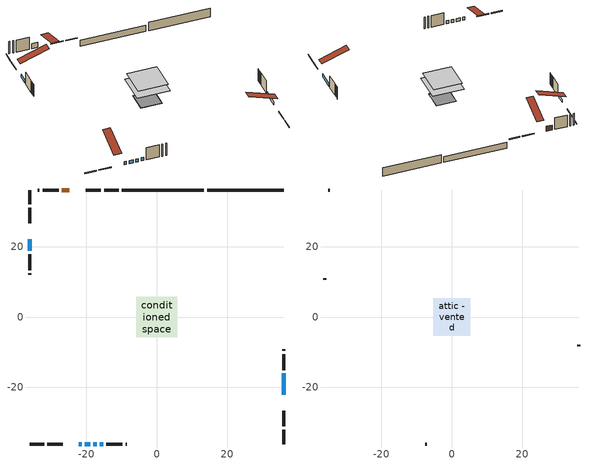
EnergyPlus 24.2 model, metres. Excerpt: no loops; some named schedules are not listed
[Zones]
conditioned space
 floor adiabatic (AdiabaticFloorConstruction): -5.8,-5.8 -5.8,5.8 5.8,5.8 5.8,-5.8 z4.06
 floor foundation (Slab1 construction): -3.64,-3.64 -3.64,3.64 3.64,3.64 3.64,-3.64 z-1.83
 floor foundation (Slab1 construction 1): -3.76,-3.76 -3.76,3.76 3.76,3.76 3.76,-3.76 z-1.83
 wall outside (RimJoist1 construction): -10.87,36.1 -14.95,36.1 / -36.1,-36.1 -32.02,-36.1 / -36.1,36.1 -36.1,32.02 / 36.1,-36.1 36.1,-32.02 z1.62:1.92
 wall outside (RimJoist2 construction): -15.88,36.1 -20.25,36.1 / -31.09,-36.1 -26.71,-36.1 / -36.1,31.09 -36.1,26.71 / 36.1,-31.09 36.1,-26.71 z1.62:1.92
 wall outside (AdiabaticWallConstruction 1): -24.81,36.1 -26.97,36.1 z1.62:3.65
 wall outside (AdiabaticWallConstruction): -36.1,22.16 -36.1,18.81 / -22.16,-36.1 -21.37,-36.1 / -20.44,-36.1 -18.96,-36.1 / -18.03,-36.1 -17.11,-36.1 / -16.19,-36.1 -15.28,-36.1 / 36.1,-22.15 36.1,-16.06 z1.62:2.84
 wall outside (Wall1 construction): -27.9,36.1 -32.48,36.1 / -14.35,-36.1 -9.77,-36.1 / -36.1,17.88 -36.1,13.3 / 36.1,-15.13 36.1,-10.55 z1.62:6.5
 wall outside (Wall2 construction): -33.41,36.1 -33.79,36.1 / -8.84,-36.1 -8.46,-36.1 / -36.1,12.37 -36.1,11.99 / 36.1,-9.62 36.1,-9.24 z1.62:6.5
 wall foundation (FoundationWall1 construction): 36.1,36.1 14.31,36.1 z-1.83:1.62
 wall foundation (FoundationWall2 construction): 13.38,36.1 -9.94,36.1 z-1.83:0.61
 window (WindowConstruction): -36.1,22.15 -36.1,18.81 z1.62:2.84
 window (WindowConstruction 1): -22.15,-36.1 -21.37,-36.1 z1.62:2.84
 window (WindowConstruction 2): -20.44,-36.1 -18.96,-36.1 z1.62:2.84
 window (WindowConstruction 3): -18.03,-36.1 -17.11,-36.1 z1.62:2.84
 window (WindowConstruction 4): -16.19,-36.1 -15.28,-36.1 z1.62:2.84
 window (WindowConstruction 5): 36.1,-22.15 36.1,-16.06 z1.62:2.84
 door (Door): -24.81,36.1 -26.97,36.1 z1.62:3.65
 ceiling adiabatic (AdiabaticFloorConstruction): 5.8,-5.8 5.8,5.8 -5.8,5.8 -5.8,-5.8 z4.06
attic - vented
 floor to conditioned space (Floor1 construction Reversed): -5.26,-5.26 -5.26,5.26 5.26,5.26 5.26,-5.26 z6.5
 wall outside (Wall3 construction): -34.72,36.1 -35.17,36.1 / -7.53,-36.1 -7.08,-36.1 / -36.1,11.06 -36.1,10.61 / 36.1,-8.31 36.1,-7.86 z1.62:6.5
 roof outside (Roof1 construction): -23.88,36.1,6.5 -23.88,25.85,9.91 -21.18,25.85,9.91 -21.18,36.1,6.5; -23.08,-36.1,6.5 -23.08,-25.85,9.91 -25.79,-25.85,9.91 -25.79,-36.1,6.5; -36.1,23.08,6.5 -25.85,23.08,9.91 -25.85,25.79,9.91 -36.1,25.79,6.5; 36.1,-23.08,6.5 25.85,-23.08,9.91 25.85,-25.79,9.91 36.1,-25.79,6.5
[Building]
Building 1: Terrain=Suburbs
[Site:Location]
Swift Current_SK: Latitude {deg}=50.29; Longitude {deg}=-107.69; Time Zone {hr}=-6; Elevation {m}=817; Keep Site Location Information=Yes
[Site:GroundTemperature:Shallow]
0.0715302, -2.00391, -2.17012, -1.18522, 2.76862, 6.70403, 10.1158, 12.2771, 12.4607, 10.7029, 7.37809, 3.5634
[Site:WaterMainsTemperature]
Calculation Method=Schedule; Temperature Schedule=mains temperature schedule
[Material] Roughness=Rough; Thermal Absorptance=0.9
Name | Thickness {m} | Conductivity {W/m-K} | Density {kg/m3} | Specific Heat {J/kg-K} | Solar Absorptance | Visible Absorptance
asphalt or fiberglass shingles | 0.00635 | 0.162714 | 1121.4 | 1465.45 | 0.84 | 0.84
ceiling loosefill ins | 0.254 | 0.0480833 | 16.02 | 1046.75 | 0.7 | 0.7
ceiling stud and cavity | 0.1397 | 0.0949009 | 65.682 | 1177.47 | 0.7 | 0.7
concrete 4.0 in. | 0.1016 | 1.803125 | 2242.8 | 837.4 | 0.7 | 0.7
concrete 8.0 in. | 0.2032 | 1.803125 | 2242.8 | 837.4 | 0.7 | 0.7
door material | 0.04445 | 0.0451087 | 512.64 | 1214.23 | 0.7 | 0.7
exterior vertical ins | 0.133433 | 0.029427 | 32.04 | 1214.23 | 0.7 | 0.7
exterior vertical ins 1 | 0.133139 | 0.029427 | 32.04 | 1214.23 | 0.7 | 0.7
floor covering | 0.0127 | 0.0433444 | 54.468 | 1339.84 | 0.6 | 0.6
floor rigid ins; wall rigid ins 1 | 0.512978 | 0.029427 | 32.04 | 1214.23 | 0.7 | 0.7
floor stud and cavity | 0.1397 | 1.75129 | 37.0049 | 1207.88 | 0.7 | 0.7
furniture material conditioned space 1 | 0.1524 | 0.115458 | 640.8 | 1214.23 | 0.6 | 0.6
gypsum board | 0.0127 | 0.160291 | 801 | 837.4 | 0.6 | 0.6
gypsum board 1 | 0.0127 | 0.160291 | 801 | 837.4 | 0.7 | 0.7
osb sheathing 0.5 in. | 0.0127 | 0.115458 | 512.64 | 1214.23 | 0.7 | 0.7
osb sheathing 0.75 in. | 0.01905 | 0.115458 | 512.64 | 1214.23 | 0.7 | 0.7
osb sheathing 2.0 in. | 0.0508 | 0.115458 | 512.64 | 1214.23 | 0.7 | 0.7
rim joist rigid ins; wall rigid ins | 0.103632 | 0.029427 | 32.04 | 1214.23 | 0.7 | 0.7
rim joist stud and cavity | 0.0508 | 0.0407152 | 125.044 | 1163.47 | 0.6 | 0.6
wall stud and cavity | 0.1397 | 0.207695 | 139.0536 | 1170.24 | 0.7 | 0.7
wall stud and cavity 1 | 0.1397 | 0.445742 | 139.0536 | 1170.24 | 0.7 | 0.7
wall stud and cavity 2 | 0.0889 | 6.1454 | 50.32683 | 1063.81 | 0.6 | 0.6
wall stud and cavity 3 | 0.0889 | 0.380278 | 52.3479 | 1209.89 | 0.7 | 0.7
wall stud and cavity 4 | 0.0889 | 0.391764 | 83.0341 | 1211.67 | 0.7 | 0.7
wood siding | 0.0254 | 0.102417 | 544.68 | 1172.36 | 0 | 0
wood siding 1 | 0.00254 | 0.102417 | 544.68 | 1172.36 | 0 | 0
wood siding 2; wood siding 3; wood siding 4 | 0.0254 | 0.102417 | 544.68 | 1172.36 | 0.7 | 0.7
[WindowMaterial:SimpleGlazingSystem]
Name | U-Factor {W/m2-K} | Solar Heat Gain Coefficient
WindowMaterial | 2.19909 | 0.56
WindowMaterial 1 | 2.94348 | 0.64
WindowMaterial 2 | 2.05771 | 0.6
WindowMaterial 3 | 2.126411 | 0.58
WindowMaterial 4 | 2.12584 | 0.58
WindowMaterial 5 | 2.9077 | 0.61
[Construction]
AdiabaticFloorConstruction: floor stud and cavity, floor rigid ins, osb sheathing 0.75 in., floor covering
AdiabaticWallConstruction: wood siding 3, wall rigid ins 1, wall stud and cavity 3, gypsum board
AdiabaticWallConstruction 1: wood siding 4, wall rigid ins 1, wall stud and cavity 3, gypsum board
Door: door material
Floor1 construction Reversed: gypsum board, ceiling stud and cavity, ceiling loosefill ins
FoundationWall1 construction; FoundationWall2 construction: concrete 8.0 in., gypsum board 1
furniture construction conditioned space 1: furniture material conditioned space 1
PartitionWallConstruction: gypsum board, wall stud and cavity 4, gypsum board
RimJoist1 construction; RimJoist2 construction: wood siding 2, rim joist rigid ins, osb sheathing 2.0 in., rim joist stud and cavity
Roof1 construction: asphalt or fiberglass shingles
Slab1 construction; Slab1 construction 1: concrete 4.0 in.
Wall1 construction: wood siding, wall rigid ins, osb sheathing 0.5 in., wall stud and cavity, gypsum board
Wall2 construction: wood siding, wall rigid ins, osb sheathing 0.5 in., wall stud and cavity 1, gypsum board
Wall3 construction: wood siding 1, wall stud and cavity 2
WindowConstruction: WindowMaterial
WindowConstruction 1: WindowMaterial 1
WindowConstruction 2: WindowMaterial 2
WindowConstruction 3: WindowMaterial 3
WindowConstruction 4: WindowMaterial 4
WindowConstruction 5: WindowMaterial 5
[Zone] Multiplier=1; Part of Total Floor Area=Yes
Name | Volume {m3}
attic - vented | 61.4943
conditioned space | 609.6
[Space]
Name | Zone | Volume {m3}
attic - vented 1 | attic - vented | 61.4943
conditioned space 1 | conditioned space | 609.6
[ZoneInfiltration:EffectiveLeakageArea]
infil attic - vented 1: Zone or Space=attic - vented 1; Schedule=Always On Discrete; Effective Air Leakage Area {cm2}=3454.44; Stack Coefficient=0.000576803; Wind Coefficient=1.62268e-05
[ZoneMixing]
whole house fan mix: Zone or Space=attic - vented; Schedule=Always On Continuous; Design Flow Rate Calculation Method=Flow/Zone; Design Flow Rate {m3/s}=0; Source Zone or Space=conditioned space
[SurfaceProperty:ExposedFoundationPerimeter] Exposed Perimeter Calculation Method=TotalExposedPerimeter
Name | Total Exposed Perimeter {m}
Slab1 | 21.793
Slab1 1 | 23.317
[InternalMass] Zone or ZoneList=conditioned space; Space or SpaceList=conditioned space 1
Name | Construction | Surface Area {m2}
furniture mass conditioned space 1 | furniture construction conditioned space 1 | 97.529
partition wall mass | PartitionWallConstruction | 243.823
[Lights]
interior lighting: Zone or ZoneList or Space or SpaceList=conditioned space 1; Schedule=interior lighting schedule; Design Level Calculation Method=LightingLevel; Lighting Level {W}=343.2; Return Air Fraction=0; Fraction Radiant=0.6; Fraction Visible=0.2; Fraction Replaceable=1
[People]
occupants: Zone or ZoneList or Space or SpaceList=conditioned space 1; Number of People Schedule=occupants schedule; Number of People Calculation Method=People; Number of People=3; Fraction Radiant=0.314171; Sensible Heat Fraction=0.56303; Activity Level Schedule=occupants activity schedule; Carbon Dioxide Generation Rate {m3/s-W}=0; Enable ASHRAE 55 Comfort Warnings=No; Mean Radiant Temperature Calculation Type=EnclosureAveraged
[ElectricEquipment] Zone or ZoneList or Space or SpaceList=conditioned space 1; Design Level Calculation Method=EquipmentLevel
Name | Schedule | Design Level {W} | Fraction Latent | Fraction Radiant | Fraction Lost
clothes dryer | clothes dryer schedule | 140.772 | 0.015 | 0.081 | 0.85
clothes washer | clothes washer schedule | 32.1985 | 0.03 | 0.162 | 0.7
cooking range | cooking range schedule | 215.147 | 0.08 | 0.432 | 0.2
dishwasher | dishwasher schedule | 66.8632 | 0.3 | 0.18 | 0.4
fridge | fridge schedule | 72.9452 | 0 | 0.6 | 0
mech vent house fan | mech vent house fan schedule | 0 | 0 | 0 | 1
mech vent house fan cfis | mech vent house fan cfis schedule | 0 | 0 | 0 | 0
misc plug loads | misc plug loads schedule | 494.7 | 0.045 | 0.513 | 0.1
whole house fan | Always On Discrete | 0 | 0 | 0 | 1
[OtherEquipment] Zone or ZoneList or Space or SpaceList=conditioned space 1; Design Level Calculation Method=EquipmentLevel
Name | Fuel Type | Schedule | Design Level {W} | Fraction Latent | Fraction Radiant | Fraction Lost
clothes dryer 1 | Electricity | clothes dryer schedule | 0 | 0.015 | 0.081 | 0.85
cooking range 1 | Electricity | cooking range schedule | 0 | 0.08 | 0.432 | 0.2
general water use latent | None | general water use schedule | 62.594 | 1 | 0 | 0
general water use sensible | None | general water use schedule | -61.6891 | 0 | 0.6 | 0
mech vent house fan latent load | None | Always On Discrete | 0 | 1 | 0 | 0
mech vent house fan sensible load | None | Always On Discrete | 0 | 0 | 0 | 0
water heater energy adjustment1 | NaturalGas | Always On Discrete | 0.01 | 0 | 0 | 1
[ZoneInfiltration:DesignFlowRate] Zone or ZoneList or Space or SpaceList=conditioned space 1; Schedule=Always On Discrete; Design Flow Rate Calculation Method=Flow/Zone; Design Flow Rate {m3/s}=0
infil flow; natural vent flow; whole house fan flow
[AvailabilityManager:Scheduled]
central ac and furnace airloop Availability Manager: Schedule=Always On Discrete
[Foundation:Kiva] Initial Indoor Air Temperature {C}=21; Wall Depth Below Slab {m}=0.2032; Custom Block X Position 1 {m}=0.2159; Custom Block Z Position 1 {m}=0
Name | Wall Height Above Grade {m} | Custom Block Material Name 1 | Custom Block Depth 1 {m}
Foundation Kiva 1 | 1.620012 | exterior vertical ins | 3.45
Foundation Kiva 2 | 0.609996 | exterior vertical ins 1 | 2.43998
[Foundation:Kiva:Settings]
Soil Conductivity {W/m-K}=0.849921; Soil Density {kg/m3}=1842.3; Soil Specific Heat {J/kg-K}=418.7; Ground Solar Absorptivity=0.9; Ground Thermal Absorptivity=0.9; Ground Surface Roughness {m}=0.03; Far-Field Width {m}=40; Deep-Ground Boundary Condition=ZeroFlux; Deep-Ground Depth {m}=40; Minimum Cell Dimension {m}=0.2; Maximum Cell Growth Coefficient=3; Simulation Timestep=Timestep
[Exterior:Lights]
exterior lighting: Schedule=exterior lighting schedule; Design Level {W}=75.6
[EnergyManagementSystem:GlobalVariable]
central_ac_and_furnace_airloop_Fan_RTF
infil_program_Qfan
infil_program_Qinf
natural_vent_program_Qnv
natural_vent_program_Qwhf
[EnergyManagementSystem:Sensor]
Name | Output:Variable or Output:Meter Index Key | Output:Variable or Output:Meter
airflow_gain | infil flow | Infiltration Sensible Heat Gain Energy
airflow_gain_1 | natural vent flow | Infiltration Sensible Heat Gain Energy
airflow_gain_2 | whole house fan flow | Infiltration Sensible Heat Gain Energy
airflow_loss | infil flow | Infiltration Sensible Heat Loss Energy
airflow_loss_1 | natural vent flow | Infiltration Sensible Heat Loss Energy
airflow_loss_2 | whole house fan flow | Infiltration Sensible Heat Loss Energy
clg_load_cond |  | Cooling:EnergyTransfer:Zone:CONDITIONED SPACE
clg_sp_s; clg_sp_s_1 | cooling setpoint | Schedule Value
clothes_dryer_exhaust_0_sch_s | clothes dryer exhaust 0 schedule | Schedule Value
cool_season | cooling season schedule | Schedule Value
htg_load_cond |  | Heating:EnergyTransfer:Zone:CONDITIONED SPACE
htg_sp_s; htg_sp_s_1 | heating setpoint | Schedule Value
ig_ee_conv | clothes dryer | Electric Equipment Convective Heating Energy
ig_ee_conv_2 | cooking range | Electric Equipment Convective Heating Energy
ig_ee_conv_4 | fridge | Electric Equipment Convective Heating Energy
ig_ee_conv_5 | misc plug loads | Electric Equipment Convective Heating Energy
ig_ee_conv_6 | whole house fan | Electric Equipment Convective Heating Energy
ig_ee_rad | clothes dryer | Electric Equipment Radiant Heating Energy
ig_ee_rad_2 | cooking range | Electric Equipment Radiant Heating Energy
ig_ee_rad_4 | fridge | Electric Equipment Radiant Heating Energy
ig_ee_rad_5 | misc plug loads | Electric Equipment Radiant Heating Energy
ig_ee_rad_6 | whole house fan | Electric Equipment Radiant Heating Energy
ig_lgt_conv | interior lighting | Lights Convective Heating Energy
ig_lgt_rad | interior lighting | Lights Radiant Heating Energy
ig_lgt_vis | interior lighting | Lights Visible Radiation Heating Energy
ig_oe_conv | clothes dryer 1 | Other Equipment Convective Heating Energy
ig_oe_conv_1 | cooking range 1 | Other Equipment Convective Heating Energy
ig_oe_conv_2 | general water use latent | Other Equipment Convective Heating Energy
ig_oe_conv_3 | general water use sensible | Other Equipment Convective Heating Energy
ig_oe_conv_4 | water heater energy adjustment1 | Other Equipment Convective Heating Energy
ig_oe_rad | clothes dryer 1 | Other Equipment Radiant Heating Energy
ig_oe_rad_1 | cooking range 1 | Other Equipment Radiant Heating Energy
ig_oe_rad_2 | general water use latent | Other Equipment Radiant Heating Energy
ig_oe_rad_3 | general water use sensible | Other Equipment Radiant Heating Energy
ig_oe_rad_4 | water heater energy adjustment1 | Other Equipment Radiant Heating Energy
ig_ppl_conv | occupants | People Convective Heating Energy
ig_ppl_rad | occupants | People Radiant Heating Energy
im_conv | furniture mass conditioned space 1 | Surface Inside Face Convection Heat Gain Energy
im_conv_1 | partition wall mass | Surface Inside Face Convection Heat Gain Energy
im_ig | furniture mass conditioned space 1 | Surface Inside Face Internal Gains Radiation Heat Gain Energy
im_ig_1 | partition wall mass | Surface Inside Face Internal Gains Radiation Heat Gain Energy
im_lgt | furniture mass conditioned space 1 | Surface Inside Face Lights Radiation Heat Gain Energy
im_lgt_1 | partition wall mass | Surface Inside Face Lights Radiation Heat Gain Energy
im_sol | furniture mass conditioned space 1 | Surface Inside Face Solar Radiation Heat Gain Energy
im_sol_1 | partition wall mass | Surface Inside Face Solar Radiation Heat Gain Energy
im_surf | furniture mass conditioned space 1 | Surface Inside Face Net Surface Thermal Radiation Heat Gain Energy
im_surf_1 | partition wall mass | Surface Inside Face Net Surface Thermal Radiation Heat Gain Energy
mv_conv | mech vent house fan | Electric Equipment Convective Heating Energy
mv_conv_1 | mech vent house fan cfis | Electric Equipment Convective Heating Energy
mv_conv_2 | mech vent house fan latent load | Other Equipment Convective Heating Energy
mv_conv_3 | mech vent house fan sensible load | Other Equipment Convective Heating Energy
mv_rad | mech vent house fan | Electric Equipment Radiant Heating Energy
mv_rad_1 | mech vent house fan cfis | Electric Equipment Radiant Heating Energy
mv_rad_2 | mech vent house fan latent load | Other Equipment Radiant Heating Energy
mv_rad_3 | mech vent house fan sensible load | Other Equipment Radiant Heating Energy
natural_vent_s | natural vent schedule | Schedule Value
out_pb_s |  | Site Outdoor Air Barometric Pressure
out_wt_s |  | Site Outdoor Air Humidity Ratio
site_vw_s |  | Site Wind Speed
ss_back_out | Window1 | Surface Window Shortwave from Zone Back Out Window Heat Transfer Rate
ss_back_out_1 | Window5 | Surface Window Shortwave from Zone Back Out Window Heat Transfer Rate
ss_back_out_2 | Window6 | Surface Window Shortwave from Zone Back Out Window Heat Transfer Rate
ss_back_out_3 | Window7 | Surface Window Shortwave from Zone Back Out Window Heat Transfer Rate
ss_back_out_4 | Window8 | Surface Window Shortwave from Zone Back Out Window Heat Transfer Rate
ss_back_out_5 | Window9 | Surface Window Shortwave from Zone Back Out Window Heat Transfer Rate
ss_conv | Door1 | Surface Inside Face Convection Heat Gain Energy
ss_conv_1 | Window1 | Surface Inside Face Convection Heat Gain Energy
ss_conv_2 | Window5 | Surface Inside Face Convection Heat Gain Energy
ss_conv_3 | Window6 | Surface Inside Face Convection Heat Gain Energy
ss_conv_4 | Window7 | Surface Inside Face Convection Heat Gain Energy
ss_conv_5 | Window8 | Surface Inside Face Convection Heat Gain Energy
ss_conv_6 | Window9 | Surface Inside Face Convection Heat Gain Energy
ss_ig | Door1 | Surface Inside Face Internal Gains Radiation Heat Gain Energy
ss_ig_1 | Window1 | Surface Inside Face Internal Gains Radiation Heat Gain Energy
ss_ig_2 | Window5 | Surface Inside Face Internal Gains Radiation Heat Gain Energy
ss_ig_3 | Window6 | Surface Inside Face Internal Gains Radiation Heat Gain Energy
ss_ig_4 | Window7 | Surface Inside Face Internal Gains Radiation Heat Gain Energy
ss_ig_5 | Window8 | Surface Inside Face Internal Gains Radiation Heat Gain Energy
ss_ig_6 | Window9 | Surface Inside Face Internal Gains Radiation Heat Gain Energy
ss_lgt | Door1 | Surface Inside Face Lights Radiation Heat Gain Energy
ss_sol | Door1 | Surface Inside Face Solar Radiation Heat Gain Energy
ss_surf | Door1 | Surface Inside Face Net Surface Thermal Radiation Heat Gain Energy
ss_surf_1 | Window1 | Surface Inside Face Net Surface Thermal Radiation Heat Gain Energy
ss_surf_2 | Window5 | Surface Inside Face Net Surface Thermal Radiation Heat Gain Energy
ss_surf_3 | Window6 | Surface Inside Face Net Surface Thermal Radiation Heat Gain Energy
ss_surf_4 | Window7 | Surface Inside Face Net Surface Thermal Radiation Heat Gain Energy
ss_surf_5 | Window8 | Surface Inside Face Net Surface Thermal Radiation Heat Gain Energy
ss_surf_6 | Window9 | Surface Inside Face Net Surface Thermal Radiation Heat Gain Energy
ss_trans_in | Window1 | Surface Window Transmitted Solar Radiation Rate
ss_trans_in_1 | Window5 | Surface Window Transmitted Solar Radiation Rate
ss_trans_in_2 | Window6 | Surface Window Transmitted Solar Radiation Rate
ss_trans_in_3 | Window7 | Surface Window Transmitted Solar Radiation Rate
ss_trans_in_4 | Window8 | Surface Window Transmitted Solar Radiation Rate
ss_trans_in_5 | Window9 | Surface Window Transmitted Solar Radiation Rate
ss_trans_out | Window1 | Surface Inside Face Initial Transmitted Diffuse Transmitted Out Window Solar Radiation Rate
ss_trans_out_1 | Window5 | Surface Inside Face Initial Transmitted Diffuse Transmitted Out Window Solar Radiation Rate
ss_trans_out_2 | Window6 | Surface Inside Face Initial Transmitted Diffuse Transmitted Out Window Solar Radiation Rate
ss_trans_out_3 | Window7 | Surface Inside Face Initial Transmitted Diffuse Transmitted Out Window Solar Radiation Rate
ss_trans_out_4 | Window8 | Surface Inside Face Initial Transmitted Diffuse Transmitted Out Window Solar Radiation Rate
ss_trans_out_5 | Window9 | Surface Inside Face Initial Transmitted Diffuse Transmitted Out Window Solar Radiation Rate
s_conv | Floor1 | Surface Inside Face Convection Heat Gain Energy
s_conv_1 | FoundationWall1 | Surface Inside Face Convection Heat Gain Energy
s_conv_10 | RimJoist2:180 | Surface Inside Face Convection Heat Gain Energy
s_conv_11 | RimJoist2:270 | Surface Inside Face Convection Heat Gain Energy
s_conv_12 | RimJoist2:90 | Surface Inside Face Convection Heat Gain Energy
s_conv_13 | Slab1 | Surface Inside Face Convection Heat Gain Energy
s_conv_14 | Slab1 1 | Surface Inside Face Convection Heat Gain Energy
s_conv_15 | Wall1:0 | Surface Inside Face Convection Heat Gain Energy
s_conv_16 | Wall1:180 | Surface Inside Face Convection Heat Gain Energy
s_conv_17 | Wall1:270 | Surface Inside Face Convection Heat Gain Energy
s_conv_18 | Wall1:90 | Surface Inside Face Convection Heat Gain Energy
s_conv_19 | Wall2:0 | Surface Inside Face Convection Heat Gain Energy
s_conv_2 | FoundationWall2 | Surface Inside Face Convection Heat Gain Energy
s_conv_20 | Wall2:180 | Surface Inside Face Convection Heat Gain Energy
s_conv_21 | Wall2:270 | Surface Inside Face Convection Heat Gain Energy
s_conv_22 | Wall2:90 | Surface Inside Face Convection Heat Gain Energy
s_conv_3 | inferred conditioned ceiling | Surface Inside Face Convection Heat Gain Energy
s_conv_4 | inferred conditioned floor | Surface Inside Face Convection Heat Gain Energy
s_conv_5 | RimJoist1:0 | Surface Inside Face Convection Heat Gain Energy
s_conv_6 | RimJoist1:180 | Surface Inside Face Convection Heat Gain Energy
s_conv_7 | RimJoist1:270 | Surface Inside Face Convection Heat Gain Energy
s_conv_8 | RimJoist1:90 | Surface Inside Face Convection Heat Gain Energy
s_conv_9 | RimJoist2:0 | Surface Inside Face Convection Heat Gain Energy
s_ig | Floor1 | Surface Inside Face Internal Gains Radiation Heat Gain Energy
s_ig_1 | FoundationWall1 | Surface Inside Face Internal Gains Radiation Heat Gain Energy
s_ig_10 | RimJoist2:180 | Surface Inside Face Internal Gains Radiation Heat Gain Energy
s_ig_11 | RimJoist2:270 | Surface Inside Face Internal Gains Radiation Heat Gain Energy
s_ig_12 | RimJoist2:90 | Surface Inside Face Internal Gains Radiation Heat Gain Energy
s_ig_13 | Slab1 | Surface Inside Face Internal Gains Radiation Heat Gain Energy
s_ig_14 | Slab1 1 | Surface Inside Face Internal Gains Radiation Heat Gain Energy
s_ig_15 | Wall1:0 | Surface Inside Face Internal Gains Radiation Heat Gain Energy
s_ig_16 | Wall1:180 | Surface Inside Face Internal Gains Radiation Heat Gain Energy
s_ig_17 | Wall1:270 | Surface Inside Face Internal Gains Radiation Heat Gain Energy
s_ig_18 | Wall1:90 | Surface Inside Face Internal Gains Radiation Heat Gain Energy
s_ig_19 | Wall2:0 | Surface Inside Face Internal Gains Radiation Heat Gain Energy
s_ig_2 | FoundationWall2 | Surface Inside Face Internal Gains Radiation Heat Gain Energy
s_ig_20 | Wall2:180 | Surface Inside Face Internal Gains Radiation Heat Gain Energy
s_ig_21 | Wall2:270 | Surface Inside Face Internal Gains Radiation Heat Gain Energy
s_ig_22 | Wall2:90 | Surface Inside Face Internal Gains Radiation Heat Gain Energy
s_ig_3 | inferred conditioned ceiling | Surface Inside Face Internal Gains Radiation Heat Gain Energy
s_ig_4 | inferred conditioned floor | Surface Inside Face Internal Gains Radiation Heat Gain Energy
s_ig_5 | RimJoist1:0 | Surface Inside Face Internal Gains Radiation Heat Gain Energy
s_ig_6 | RimJoist1:180 | Surface Inside Face Internal Gains Radiation Heat Gain Energy
s_ig_7 | RimJoist1:270 | Surface Inside Face Internal Gains Radiation Heat Gain Energy
s_ig_8 | RimJoist1:90 | Surface Inside Face Internal Gains Radiation Heat Gain Energy
s_ig_9 | RimJoist2:0 | Surface Inside Face Internal Gains Radiation Heat Gain Energy
s_lgt | Floor1 | Surface Inside Face Lights Radiation Heat Gain Energy
s_lgt_1 | FoundationWall1 | Surface Inside Face Lights Radiation Heat Gain Energy
s_lgt_10 | RimJoist2:180 | Surface Inside Face Lights Radiation Heat Gain Energy
s_lgt_11 | RimJoist2:270 | Surface Inside Face Lights Radiation Heat Gain Energy
s_lgt_12 | RimJoist2:90 | Surface Inside Face Lights Radiation Heat Gain Energy
s_lgt_13 | Slab1 | Surface Inside Face Lights Radiation Heat Gain Energy
s_lgt_14 | Slab1 1 | Surface Inside Face Lights Radiation Heat Gain Energy
s_lgt_15 | Wall1:0 | Surface Inside Face Lights Radiation Heat Gain Energy
s_lgt_16 | Wall1:180 | Surface Inside Face Lights Radiation Heat Gain Energy
s_lgt_17 | Wall1:270 | Surface Inside Face Lights Radiation Heat Gain Energy
s_lgt_18 | Wall1:90 | Surface Inside Face Lights Radiation Heat Gain Energy
s_lgt_19 | Wall2:0 | Surface Inside Face Lights Radiation Heat Gain Energy
s_lgt_2 | FoundationWall2 | Surface Inside Face Lights Radiation Heat Gain Energy
s_lgt_20 | Wall2:180 | Surface Inside Face Lights Radiation Heat Gain Energy
s_lgt_21 | Wall2:270 | Surface Inside Face Lights Radiation Heat Gain Energy
s_lgt_22 | Wall2:90 | Surface Inside Face Lights Radiation Heat Gain Energy
s_lgt_3 | inferred conditioned ceiling | Surface Inside Face Lights Radiation Heat Gain Energy
s_lgt_4 | inferred conditioned floor | Surface Inside Face Lights Radiation Heat Gain Energy
s_lgt_5 | RimJoist1:0 | Surface Inside Face Lights Radiation Heat Gain Energy
s_lgt_6 | RimJoist1:180 | Surface Inside Face Lights Radiation Heat Gain Energy
s_lgt_7 | RimJoist1:270 | Surface Inside Face Lights Radiation Heat Gain Energy
s_lgt_8 | RimJoist1:90 | Surface Inside Face Lights Radiation Heat Gain Energy
s_lgt_9 | RimJoist2:0 | Surface Inside Face Lights Radiation Heat Gain Energy
s_sol | Floor1 | Surface Inside Face Solar Radiation Heat Gain Energy
s_sol_1 | FoundationWall1 | Surface Inside Face Solar Radiation Heat Gain Energy
s_sol_10 | RimJoist2:180 | Surface Inside Face Solar Radiation Heat Gain Energy
s_sol_11 | RimJoist2:270 | Surface Inside Face Solar Radiation Heat Gain Energy
s_sol_12 | RimJoist2:90 | Surface Inside Face Solar Radiation Heat Gain Energy
s_sol_13 | Slab1 | Surface Inside Face Solar Radiation Heat Gain Energy
s_sol_14 | Slab1 1 | Surface Inside Face Solar Radiation Heat Gain Energy
s_sol_15 | Wall1:0 | Surface Inside Face Solar Radiation Heat Gain Energy
s_sol_16 | Wall1:180 | Surface Inside Face Solar Radiation Heat Gain Energy
s_sol_17 | Wall1:270 | Surface Inside Face Solar Radiation Heat Gain Energy
s_sol_18 | Wall1:90 | Surface Inside Face Solar Radiation Heat Gain Energy
